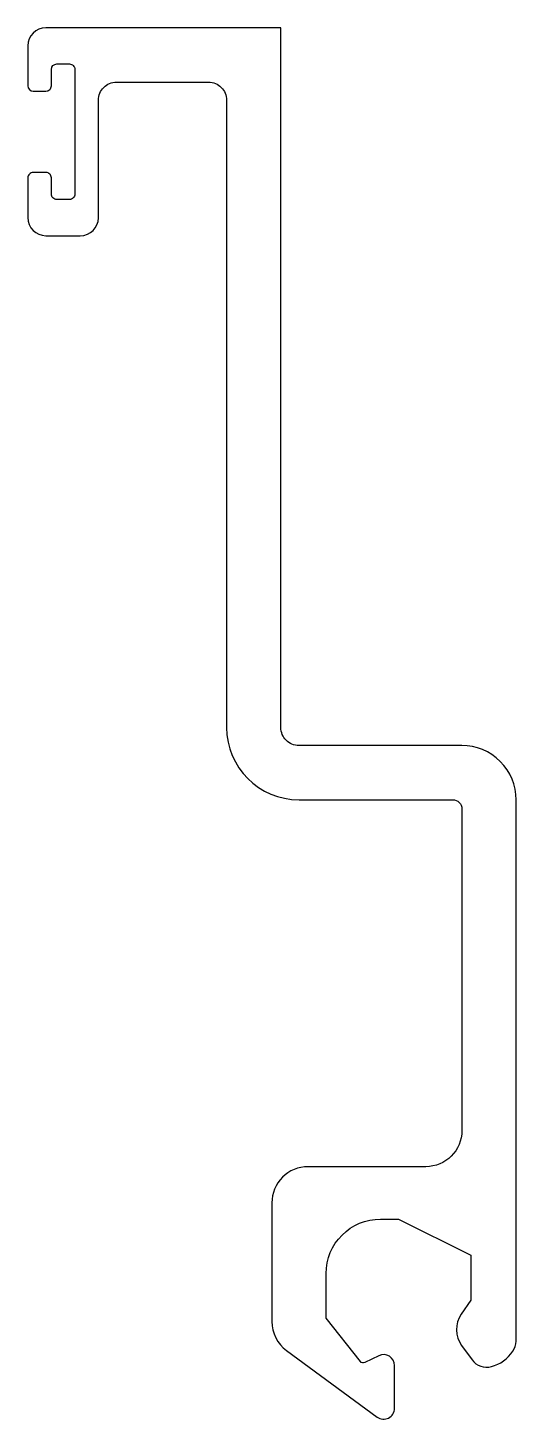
# Model space of a CAD drawing. Extents: x 12165.4 to 12192.4, y 65.7 to 142.7.
import ezdxf

# ---------------------------------------------------------------- set-up
doc = ezdxf.new("R2010")
doc.units = 0
doc.layers.get('0').update_dxf_attribs({"linetype": 'CONTINUOUS'})

msp = doc.modelspace()

# ---------------------------------------------------------------- linework, layer by layer
msp.add_lwpolyline([(12179.354, 142.673), (12166.37, 142.673, 0.414202), (12165.37, 141.673), (12165.37, 139.473, 0.414202), (12165.67, 139.173), (12166.37, 139.173, 0.414232), (12166.67, 139.473), (12166.67, 140.373, -0.414202), (12166.97, 140.673), (12167.67, 140.673, -0.414215), (12167.97, 140.373), (12167.97, 133.473, -0.414225), (12167.67, 133.173), (12166.97, 133.173, -0.414232), (12166.67, 133.473), (12166.67, 134.373, 0.414217), (12166.37, 134.673), (12165.67, 134.673, 0.414222), (12165.37, 134.373), (12165.37, 132.173, 0.411609), (12166.361, 131.173), (12168.27, 131.173, 0.411605), (12169.27, 132.164), (12169.27, 138.673, -0.414214), (12170.27, 139.673), (12175.354, 139.673, -0.414214), (12176.354, 138.673), (12176.354, 103.973, 0.414212), (12180.354, 99.973), (12188.854, 99.973, -0.414215), (12189.354, 99.473), (12189.354, 81.673, -0.414198), (12187.354, 79.673), (12180.853, 79.673, 0.414223), (12178.853, 77.673), (12178.853, 71.114, 0.238759), (12179.67, 69.502), (12184.678, 65.825, 0.614519), (12185.633, 66.309), (12185.633, 68.68, 0.554309), (12184.77, 69.22), (12183.99, 68.839, -0.352778), (12183.746, 68.895), (12181.853, 71.294), (12181.853, 73.773, -0.414214), (12184.853, 76.773), (12185.859, 76.773), (12189.858, 74.773), (12189.857, 72.296), (12189.319, 71.514, 0.318043), (12189.343, 69.781), (12189.916, 68.994, 0.311542), (12190.988, 68.618, 0.179472), (12192.169, 69.464, 0.13834), (12192.354, 70.023), (12192.354, 99.972, 0.414214), (12189.354, 102.972), (12180.347, 102.972, -0.414784), (12179.354, 103.967), (12179.354, 142.673)], format="xyb")

doc.saveas('drawing.dxf')
